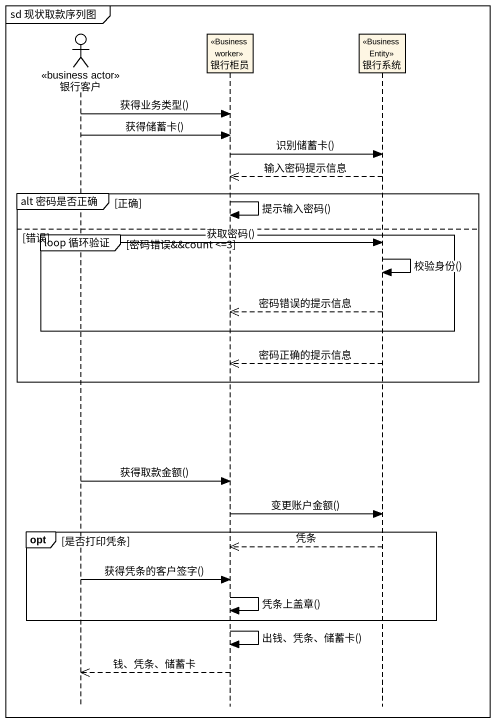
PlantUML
@startuml
mainframe sd 现状取款序列图
hide footbox
actor 银行客户 <<business actor>>
participant 银行柜员 <<Business worker>>
participant 银行系统 <<Business Entity>>

银行客户 -> 银行柜员 : 获得业务类型()
银行客户 -> 银行柜员 : 获得储蓄卡()
银行柜员 -> 银行系统 : 识别储蓄卡()
银行系统 -->> 银行柜员 : 输入密码提示信息
group alt 密码是否正确 [正确]
  银行柜员 -> 银行柜员 : 提示输入密码()
else 错误
  group loop 循环验证 [密码错误&&count <=3]
    银行客户 -> 银行系统 : 获取密码()
    银行系统 -> 银行系统 : 校验身份()
    银行系统 -->> 银行柜员 : 密码错误的提示信息
  end
  银行系统 -->> 银行柜员 : 密码正确的提示信息
end
银行客户 -> 银行柜员 : 获得取款金额()
银行柜员 -> 银行系统 : 变更账户金额()
opt 是否打印凭条
  银行系统 -->> 银行柜员 : 凭条
  银行客户 -> 银行柜员 : 获得凭条的客户签字()
  银行柜员 -> 银行柜员 : 凭条上盖章()
end
银行柜员 -> 银行柜员 : 出钱、凭条、储蓄卡()
银行柜员 -->> 银行客户 : 钱、凭条、储蓄卡
@enduml
